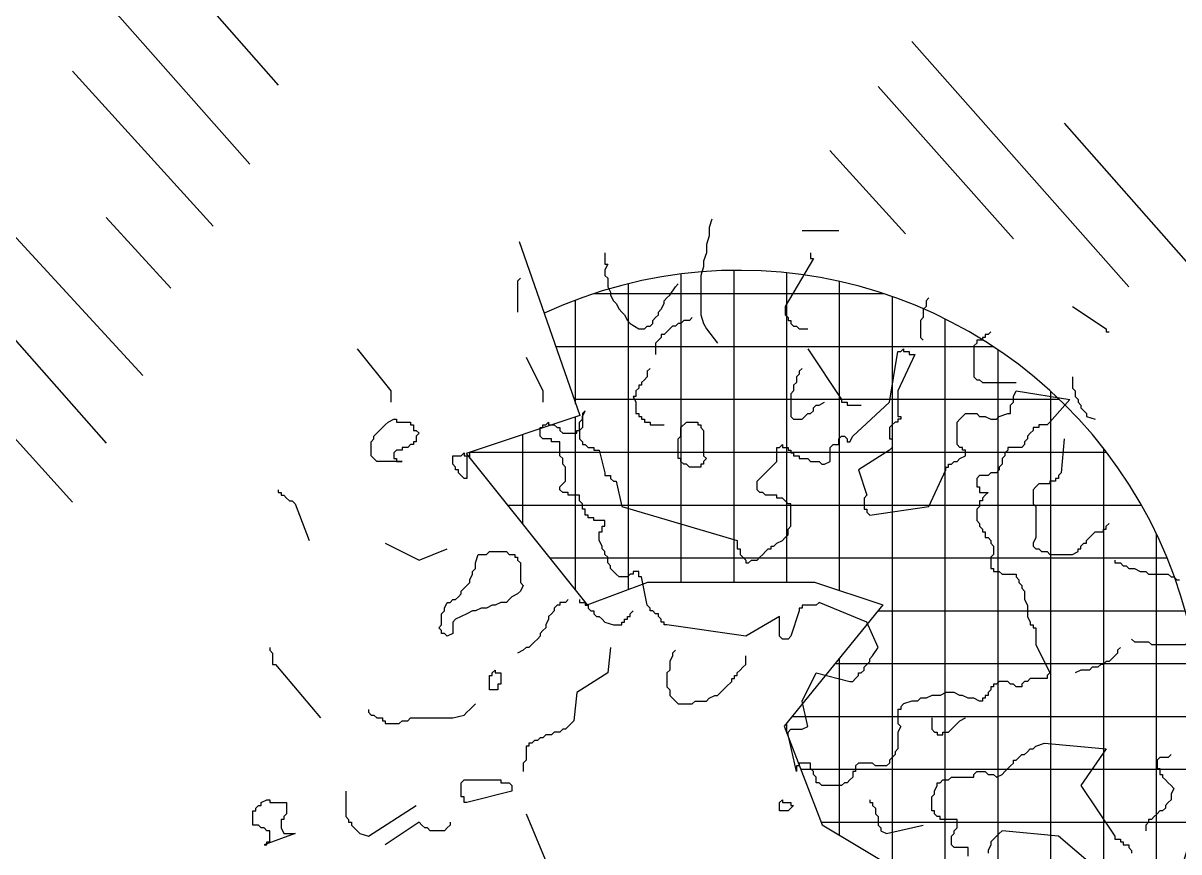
# Model space of a CAD drawing. Extents: x -13.6 to 7.2, y -12.8 to 13.
# Drawn here: x 2.687 to 3.969, y -6.563 to -5.645 of the extents above; entities that cross this region are included whole.
import ezdxf

# ---------------------------------------------------------------- set-up
doc = ezdxf.new("R2010")
doc.units = 0
doc.header["$MEASUREMENT"] = 0
for name, color, linetype in [('C-LAND-EgrnConfr1', 3, 'CONTINUOUS'), ('C-LAND-EgrnConfr1m', 3, 'CONTINUOUS'), ('C-LAND-PL-SHADE', 1, 'CONTINUOUS'), ('C-LAND-PL-TEXTURE', 8, 'CONTINUOUS')]:
    doc.layers.add(name, color=color, linetype=linetype)

# ---------------------------------------------------------------- blocks, each defined once
blk = doc.blocks.new('C-LAND-EgrnConfr1-Shde-m')
at = {"layer": 'C-LAND-PL-SHADE'}
for points in [[(1.1015, 1.0269), (1.3296, 0.7675)], [(0.5733, 1.0113), (1.139, 0.3706)], [(1.0577, 0.9519), (1.2983, 0.68)], [(1.1015, 0.7831), (1.2577, 0.6113)], [(0.9202, 0.7269), (1.1796, 0.4456)], [(1.139, 0.6206), (1.2108, 0.5425)], [(0.9546, 0.4675), (1.1015, 0.305)]]:
    blk.add_lwpolyline(points, dxfattribs=at)
blk = doc.blocks.new('EgrnConfr1Shde-m')
at = {"layer": 'C-LAND-EgrnConfr1m', "linetype": 'Continuous'}
blk.add_blockref('C-LAND-EgrnConfr1-Shde-m', (0, 0), dxfattribs=at)
blk = doc.blocks.new('C-LAND-EgrnConfrShde1')
at = {"layer": 'C-LAND-PL-TEXTURE', "linetype": 'Continuous'}
h = blk.add_hatch(dxfattribs=at)
h.set_pattern_fill('NET', color=256, scale=0.46875, style=0)
h.set_pattern_definition([(0, (-0.03989, -0.08519), (0, 0.0585938), []), (90, (-0.03989, -0.08519), (-0.0585938, 4e-18), [])])
h.paths.add_polyline_path([(0.1597, 0.1428), (0.0504, 0.0084), (0.0924, -0.1008), (0.2185, -0.1763), (0.2521, -0.2183), (0.1597, -0.3695), (0.1681, -0.4367), (0.3736, -0.3527, 0.825906), (-0.216, 0.4661), (-0.1765, 0.3527), (-0.3026, 0.3107), (-0.1681, 0.1428), (-0.1009, 0.1679), (0.084, 0.1679)])
at = {"layer": 'C-LAND-EgrnConfr1'}
for p, q in [((0.1671, 0.3675), (0.1765, 0.4238)), ((0.1765, 0.4238), (0.1796, 0.4238)), ((0.1796, 0.4238), (0.1827, 0.4269)), ((0.1827, 0.4269), (0.1827, 0.4238)), ((0.1827, 0.4269), (0.1827, 0.4269)), ((0.1827, 0.4238), (0.1858, 0.4238)), ((0.1858, 0.4238), (0.189, 0.4238)), ((0.189, 0.4238), (0.189, 0.4206)), ((0.1952, 0.4206), (0.1765, 0.38)), ((0.189, 0.4206), (0.1921, 0.4206)), ((0.1921, 0.4206), (0.1952, 0.4206)), ((0.1765, 0.38), (0.1765, 0.355)), ((0.3046, 0.3738), (0.3077, 0.38)), ((0.3046, 0.3706), (0.3046, 0.3738)), ((0.3077, 0.38), (0.3671, 0.3706)), ((0.1265, 0.33), (0.1671, 0.3675)), ((0.3015, 0.3644), (0.3046, 0.3675)), ((0.3015, 0.3613), (0.3015, 0.3644)), ((0.3015, 0.3581), (0.3015, 0.3613)), ((0.3046, 0.3675), (0.3046, 0.3706)), ((0.3671, 0.3706), (0.3452, 0.3456)), ((-0.1767, 0.3456), (-0.1735, 0.3488)), ((-0.1735, 0.3519), (-0.1704, 0.3581)), ((-0.1704, 0.3581), (-0.1735, 0.355)), ((-0.1735, 0.355), (-0.1735, 0.3519)), ((-0.1735, 0.3488), (-0.1735, 0.3519)), ((-0.1735, 0.3519), (-0.1735, 0.3488)), ((-0.1735, 0.3488), (-0.1735, 0.3456)), ((0.1765, 0.355), (0.1765, 0.3519)), ((0.1765, 0.3519), (0.1796, 0.3519)), ((0.1796, 0.3488), (0.1765, 0.3488)), ((0.1765, 0.3488), (0.1765, 0.3456)), ((0.1796, 0.3519), (0.1796, 0.3488)), ((0.2421, 0.3456), (0.2452, 0.3488)), ((0.2452, 0.3488), (0.2483, 0.3519)), ((0.2483, 0.3519), (0.2515, 0.355)), ((0.2515, 0.355), (0.2546, 0.355)), ((0.2546, 0.355), (0.2577, 0.355)), ((0.2577, 0.355), (0.2608, 0.355)), ((0.2608, 0.355), (0.264, 0.355)), ((0.264, 0.355), (0.2671, 0.3519)), ((0.2671, 0.3519), (0.2702, 0.3519)), ((0.2702, 0.3519), (0.2733, 0.3519)), ((0.2733, 0.3519), (0.2796, 0.3488)), ((0.2796, 0.3488), (0.2827, 0.3488)), ((0.2827, 0.3488), (0.2858, 0.3488)), ((0.2858, 0.3488), (0.289, 0.3519)), ((0.289, 0.3519), (0.2983, 0.355)), ((0.2983, 0.355), (0.3015, 0.355)), ((0.3015, 0.355), (0.3015, 0.3581)), ((-0.2204, 0.3363), (-0.2204, 0.3394)), ((-0.2204, 0.3394), (-0.2173, 0.3394)), ((-0.2204, 0.3331), (-0.2204, 0.3363)), ((-0.2173, 0.3394), (-0.2173, 0.3425)), ((-0.2173, 0.3425), (-0.2142, 0.3425)), ((-0.2142, 0.3425), (-0.211, 0.3456)), ((-0.211, 0.3456), (-0.211, 0.3425)), ((-0.211, 0.3425), (-0.2079, 0.3425)), ((-0.2079, 0.3425), (-0.2048, 0.3425)), ((-0.2048, 0.3425), (-0.2017, 0.3394)), ((-0.2017, 0.3394), (-0.1985, 0.3394)), ((-0.1985, 0.3394), (-0.1985, 0.3363)), ((-0.1985, 0.3363), (-0.1954, 0.3331)), ((-0.1798, 0.3331), (-0.1798, 0.3363)), ((-0.1798, 0.3363), (-0.1767, 0.3363)), ((-0.1767, 0.3425), (-0.1767, 0.3456)), ((-0.1767, 0.3394), (-0.1767, 0.3425)), ((-0.1767, 0.3363), (-0.1767, 0.3394)), ((-0.1735, 0.3394), (-0.1767, 0.3363)), ((-0.1767, 0.3363), (-0.1767, 0.3331)), ((-0.1735, 0.3456), (-0.1735, 0.3425)), ((-0.1735, 0.3425), (-0.1735, 0.3394)), ((0.1702, 0.3425), (0.1671, 0.3394)), ((0.1671, 0.3394), (0.1671, 0.3363)), ((0.1671, 0.3363), (0.1671, 0.3331)), ((0.1733, 0.3456), (0.1702, 0.3425)), ((0.1765, 0.3456), (0.1733, 0.3456)), ((0.2421, 0.3425), (0.2421, 0.3456)), ((0.2421, 0.3394), (0.2421, 0.3425)), ((0.2421, 0.3363), (0.2421, 0.3394)), ((0.2421, 0.3331), (0.2421, 0.3363)), ((0.3265, 0.3363), (0.3233, 0.3331)), ((0.3296, 0.3394), (0.3265, 0.3394)), ((0.3265, 0.3394), (0.3265, 0.3363)), ((0.3327, 0.3394), (0.3296, 0.3394)), ((0.3358, 0.3425), (0.3327, 0.3425)), ((0.3327, 0.3425), (0.3327, 0.3394)), ((0.339, 0.3425), (0.3358, 0.3425)), ((0.3421, 0.3425), (0.339, 0.3425)), ((0.3452, 0.3456), (0.3421, 0.3425)), ((-0.2204, 0.33), (-0.2204, 0.3331)), ((-0.2173, 0.3269), (-0.2204, 0.33)), ((-0.2142, 0.3269), (-0.2173, 0.3269)), ((-0.211, 0.3269), (-0.2142, 0.3269)), ((-0.2079, 0.3269), (-0.211, 0.3269)), ((-0.2079, 0.3238), (-0.2079, 0.3269)), ((-0.2048, 0.3238), (-0.2079, 0.3238)), ((-0.2017, 0.3238), (-0.2048, 0.3238)), ((-0.1985, 0.3238), (-0.2017, 0.3238)), ((-0.1985, 0.3144), (-0.1985, 0.3238)), ((-0.1954, 0.3331), (-0.1923, 0.3331)), ((-0.1923, 0.3331), (-0.186, 0.3331)), ((-0.186, 0.3331), (-0.1829, 0.3331)), ((-0.1829, 0.3331), (-0.1798, 0.3331)), ((-0.1767, 0.3331), (-0.1767, 0.33)), ((-0.1767, 0.33), (-0.1767, 0.3269)), ((-0.1767, 0.3269), (-0.1735, 0.3238)), ((-0.1735, 0.3238), (-0.1735, 0.3206)), ((-0.1735, 0.3206), (-0.1704, 0.3206)), ((-0.1704, 0.3206), (-0.1673, 0.3175)), ((0.0452, 0.3175), (0.0483, 0.3206)), ((0.0483, 0.3206), (0.0483, 0.3175)), ((0.1015, 0.3175), (0.1046, 0.3206)), ((0.1046, 0.3206), (0.1077, 0.3206)), ((0.1077, 0.3206), (0.1108, 0.3206)), ((0.1108, 0.3269), (0.114, 0.33)), ((0.1108, 0.3238), (0.1108, 0.3269)), ((0.1108, 0.3206), (0.1108, 0.3238)), ((0.114, 0.33), (0.1171, 0.33)), ((0.1171, 0.33), (0.1202, 0.3269)), ((0.1202, 0.3269), (0.1202, 0.3238)), ((0.1202, 0.3238), (0.1233, 0.3238)), ((0.1233, 0.3238), (0.1265, 0.33)), ((0.1671, 0.3331), (0.1671, 0.33)), ((0.1671, 0.33), (0.1671, 0.3269)), ((0.1671, 0.3269), (0.1702, 0.3269)), ((0.1702, 0.3269), (0.1702, 0.3238)), ((0.1702, 0.3238), (0.1702, 0.3206)), ((0.1702, 0.3206), (0.1702, 0.3175)), ((0.2421, 0.33), (0.2421, 0.3331)), ((0.2421, 0.3269), (0.2421, 0.33)), ((0.2421, 0.3238), (0.2421, 0.3269)), ((0.2421, 0.3206), (0.2421, 0.3238)), ((0.2452, 0.3175), (0.2421, 0.3206)), ((0.3171, 0.3206), (0.314, 0.3175)), ((0.3202, 0.3269), (0.3171, 0.3238)), ((0.3171, 0.3238), (0.3171, 0.3206)), ((0.3233, 0.3331), (0.3202, 0.33)), ((0.3202, 0.33), (0.3202, 0.3269)), ((-0.1985, 0.3113), (-0.1985, 0.3144)), ((-0.1985, 0.3081), (-0.1985, 0.3113)), ((-0.1954, 0.305), (-0.1985, 0.3081)), ((-0.1673, 0.3175), (-0.1642, 0.3175)), ((-0.1642, 0.3175), (-0.161, 0.3175)), ((-0.161, 0.3175), (-0.161, 0.3144)), ((-0.161, 0.3144), (-0.1548, 0.3144)), ((-0.1548, 0.3144), (-0.1485, 0.2894)), ((0.0421, 0.3144), (0.0421, 0.3175)), ((0.0421, 0.3175), (0.0452, 0.3175)), ((0.0421, 0.3113), (0.0421, 0.3144)), ((0.0421, 0.3081), (0.0421, 0.3113)), ((0.0421, 0.305), (0.0421, 0.3081)), ((0.0483, 0.3175), (0.0515, 0.3175)), ((0.0515, 0.3175), (0.0546, 0.3175)), ((0.0546, 0.3175), (0.0546, 0.3144)), ((0.0546, 0.3144), (0.0577, 0.3144)), ((0.0577, 0.3144), (0.0577, 0.3113)), ((0.0577, 0.3113), (0.0608, 0.3113)), ((0.0608, 0.3113), (0.0608, 0.3081)), ((0.0608, 0.3081), (0.064, 0.3081)), ((0.064, 0.3081), (0.0671, 0.3081)), ((0.0671, 0.3081), (0.0671, 0.305)), ((0.1015, 0.3144), (0.1015, 0.3175)), ((0.1015, 0.3113), (0.1015, 0.3144)), ((0.1015, 0.3081), (0.1015, 0.3113)), ((0.1015, 0.305), (0.1015, 0.3081)), ((0.1671, 0.3144), (0.1327, 0.2925)), ((0.1702, 0.3175), (0.1671, 0.3144)), ((0.2483, 0.3175), (0.2452, 0.3175)), ((0.2452, 0.305), (0.2515, 0.3081)), ((0.2483, 0.3144), (0.2483, 0.3175)), ((0.2515, 0.3144), (0.2483, 0.3144)), ((0.2515, 0.3113), (0.2515, 0.3144)), ((0.2515, 0.3081), (0.2515, 0.3113)), ((0.2952, 0.3081), (0.2921, 0.305)), ((0.2983, 0.3144), (0.2952, 0.3113)), ((0.2952, 0.3113), (0.2952, 0.3081)), ((0.3015, 0.3175), (0.2983, 0.3175)), ((0.2983, 0.3175), (0.2983, 0.3144)), ((0.3046, 0.3175), (0.3015, 0.3175)), ((0.3077, 0.3175), (0.3046, 0.3175)), ((0.3108, 0.3175), (0.3077, 0.3175)), ((0.314, 0.3175), (0.3108, 0.3175)), ((-0.1954, 0.3019), (-0.1954, 0.305)), ((-0.1954, 0.2988), (-0.1954, 0.3019)), ((-0.1923, 0.2956), (-0.1954, 0.2988)), ((-0.1923, 0.2925), (-0.1923, 0.2956)), ((0.0202, 0.28), (0.0421, 0.3019)), ((0.0421, 0.3019), (0.0421, 0.305)), ((0.0671, 0.305), (0.0702, 0.305)), ((0.0702, 0.305), (0.0733, 0.305)), ((0.0733, 0.305), (0.0765, 0.305)), ((0.0765, 0.305), (0.0796, 0.3019)), ((0.0796, 0.3019), (0.0827, 0.3019)), ((0.0827, 0.3019), (0.0858, 0.3019)), ((0.0858, 0.3019), (0.089, 0.3019)), ((0.089, 0.3019), (0.0921, 0.2988)), ((0.0921, 0.2988), (0.0952, 0.2988)), ((0.0952, 0.2988), (0.1015, 0.3019)), ((0.1015, 0.3019), (0.1015, 0.305)), ((0.2296, 0.2925), (0.2296, 0.2956)), ((0.2296, 0.2956), (0.2327, 0.2956)), ((0.2327, 0.2956), (0.2327, 0.2988)), ((0.2327, 0.2988), (0.2358, 0.2988)), ((0.2358, 0.2988), (0.239, 0.3019)), ((0.239, 0.3019), (0.2421, 0.3019)), ((0.2421, 0.3019), (0.2452, 0.305)), ((0.2921, 0.2988), (0.289, 0.2956)), ((0.289, 0.2956), (0.289, 0.2925)), ((0.2921, 0.305), (0.2921, 0.3019)), ((0.2921, 0.3019), (0.2921, 0.2988)), ((-0.1923, 0.2894), (-0.1923, 0.2925)), ((-0.1923, 0.2863), (-0.1923, 0.2894)), ((-0.1923, 0.2831), (-0.1923, 0.2863)), ((-0.1923, 0.28), (-0.1923, 0.2831)), ((-0.1485, 0.2894), (-0.1485, 0.2863)), ((-0.1485, 0.2863), (-0.1454, 0.2863)), ((-0.1454, 0.2863), (-0.1423, 0.2863)), ((-0.1423, 0.2863), (-0.1423, 0.2831)), ((-0.1423, 0.2831), (-0.1392, 0.28)), ((0.1327, 0.2925), (0.1421, 0.2644)), ((0.2108, 0.2519), (0.2296, 0.2925)), ((0.2671, 0.2863), (0.264, 0.2831)), ((0.264, 0.2831), (0.264, 0.28)), ((0.2702, 0.2863), (0.2671, 0.2863)), ((0.2733, 0.2863), (0.2702, 0.2863)), ((0.2765, 0.2863), (0.2733, 0.2863)), ((0.2796, 0.2894), (0.2765, 0.2863)), ((0.2827, 0.2894), (0.2796, 0.2894)), ((0.2858, 0.2894), (0.2827, 0.2894)), ((0.289, 0.2925), (0.2858, 0.2894)), ((-0.1985, 0.2738), (-0.1954, 0.2769)), ((-0.1985, 0.2706), (-0.1985, 0.2738)), ((-0.1954, 0.2675), (-0.1985, 0.2706)), ((-0.1954, 0.2769), (-0.1923, 0.28)), ((-0.1392, 0.28), (-0.136, 0.28)), ((-0.136, 0.28), (-0.1298, 0.2519)), ((0.0202, 0.2738), (0.0202, 0.28)), ((0.0202, 0.2706), (0.0202, 0.2738)), ((0.0233, 0.2675), (0.0202, 0.2706)), ((0.264, 0.28), (0.264, 0.2769)), ((0.264, 0.2769), (0.264, 0.2738)), ((0.264, 0.2738), (0.2671, 0.2738)), ((0.2671, 0.2738), (0.2671, 0.2706)), ((0.2671, 0.2706), (0.2671, 0.2675)), ((-0.1923, 0.2675), (-0.1954, 0.2675)), ((-0.1892, 0.2675), (-0.1923, 0.2675)), ((-0.1892, 0.2644), (-0.1892, 0.2675)), ((-0.186, 0.2644), (-0.1892, 0.2644)), ((-0.1829, 0.2644), (-0.186, 0.2644)), ((-0.1798, 0.2644), (-0.1829, 0.2644)), ((-0.1767, 0.2644), (-0.1798, 0.2644)), ((-0.1767, 0.2581), (-0.1767, 0.2644)), ((-0.1735, 0.255), (-0.1767, 0.2581)), ((0.0265, 0.2675), (0.0233, 0.2675)), ((0.0296, 0.2644), (0.0265, 0.2675)), ((0.0327, 0.2644), (0.0296, 0.2644)), ((0.0358, 0.2644), (0.0327, 0.2644)), ((0.039, 0.2644), (0.0358, 0.2644)), ((0.0421, 0.2644), (0.039, 0.2644)), ((0.0421, 0.2613), (0.0421, 0.2644)), ((0.0452, 0.2613), (0.0421, 0.2613)), ((0.0483, 0.2613), (0.0452, 0.2613)), ((0.0515, 0.2581), (0.0483, 0.2613)), ((0.0546, 0.255), (0.0515, 0.2581)), ((0.1421, 0.2644), (0.139, 0.2613)), ((0.139, 0.2613), (0.139, 0.2581)), ((0.139, 0.2581), (0.139, 0.255)), ((0.2671, 0.2675), (0.2702, 0.2675)), ((0.2702, 0.2581), (0.2671, 0.2581)), ((0.2671, 0.2581), (0.2671, 0.255)), ((0.2702, 0.2675), (0.2765, 0.2675)), ((0.2733, 0.2644), (0.2702, 0.2613)), ((0.2702, 0.2613), (0.2702, 0.2581)), ((0.2765, 0.2675), (0.2733, 0.2644)), ((-0.1735, 0.2519), (-0.1735, 0.255)), ((-0.1735, 0.2488), (-0.1735, 0.2519)), ((-0.1704, 0.2488), (-0.1735, 0.2488)), ((-0.1704, 0.2456), (-0.1704, 0.2488)), ((-0.1704, 0.2425), (-0.1704, 0.2456)), ((-0.1298, 0.2519), (-0.0017, 0.2144)), ((0.0577, 0.255), (0.0546, 0.255)), ((0.0577, 0.2488), (0.0577, 0.255)), ((0.0577, 0.2456), (0.0577, 0.2488)), ((0.0577, 0.2425), (0.0577, 0.2456)), ((0.139, 0.255), (0.139, 0.2519)), ((0.139, 0.2519), (0.139, 0.2488)), ((0.139, 0.2488), (0.1421, 0.2488)), ((0.1421, 0.2488), (0.1421, 0.2456)), ((0.1421, 0.2456), (0.1452, 0.2425)), ((0.1452, 0.2425), (0.2108, 0.2519)), ((0.2671, 0.2519), (0.264, 0.2488)), ((0.264, 0.2488), (0.264, 0.2456)), ((0.264, 0.2456), (0.264, 0.2425)), ((0.2671, 0.255), (0.2671, 0.2519)), ((-0.1673, 0.2425), (-0.1704, 0.2425)), ((-0.1673, 0.2394), (-0.1673, 0.2425)), ((-0.1642, 0.2394), (-0.1673, 0.2394)), ((-0.161, 0.2394), (-0.1642, 0.2394)), ((-0.161, 0.2363), (-0.161, 0.2394)), ((-0.1579, 0.2363), (-0.161, 0.2363)), ((-0.1548, 0.2363), (-0.1579, 0.2363)), ((-0.1517, 0.2363), (-0.1548, 0.2363)), ((-0.1485, 0.2363), (-0.1517, 0.2363)), ((-0.1485, 0.2331), (-0.1485, 0.2363)), ((-0.1485, 0.23), (-0.1485, 0.2331)), ((0.0577, 0.2394), (0.0577, 0.2425)), ((0.0577, 0.2363), (0.0577, 0.2394)), ((0.0577, 0.2331), (0.0577, 0.2363)), ((0.0577, 0.23), (0.0577, 0.2331)), ((0.264, 0.2425), (0.264, 0.2394)), ((0.264, 0.2394), (0.264, 0.2363)), ((0.264, 0.2363), (0.2671, 0.2331)), ((0.2671, 0.2331), (0.2671, 0.23)), ((-0.1548, 0.2206), (-0.1548, 0.2238)), ((-0.1548, 0.2238), (-0.1517, 0.2238)), ((-0.1548, 0.2175), (-0.1548, 0.2206)), ((-0.1517, 0.2269), (-0.1517, 0.23)), ((-0.1517, 0.23), (-0.1485, 0.23)), ((-0.1517, 0.2238), (-0.1517, 0.2269)), ((0.0515, 0.2175), (0.0546, 0.2206)), ((0.0546, 0.2269), (0.0577, 0.23)), ((0.0546, 0.2238), (0.0546, 0.2269)), ((0.0546, 0.2206), (0.0546, 0.2238)), ((0.2671, 0.23), (0.2702, 0.2269)), ((0.2702, 0.2269), (0.2702, 0.2238)), ((0.2702, 0.2238), (0.2733, 0.2238)), ((0.2733, 0.2238), (0.2733, 0.2206)), ((0.2733, 0.2206), (0.2733, 0.2175)), ((-0.1548, 0.2144), (-0.1548, 0.2175)), ((-0.1517, 0.2081), (-0.1548, 0.2144)), ((-0.1517, 0.205), (-0.1517, 0.2081)), ((-0.0017, 0.2144), (-0.0017, 0.2113)), ((-0.0017, 0.2113), (-0.0017, 0.2081)), ((-0.0017, 0.2081), (-0.0017, 0.205)), ((0.0358, 0.205), (0.0358, 0.2081)), ((0.0358, 0.2081), (0.039, 0.2081)), ((0.039, 0.2081), (0.0421, 0.2113)), ((0.0421, 0.2113), (0.0483, 0.2144)), ((0.0483, 0.2144), (0.0515, 0.2175)), ((0.2733, 0.2175), (0.2765, 0.2175)), ((0.2765, 0.2175), (0.2796, 0.2144)), ((0.2796, 0.2144), (0.2796, 0.2113)), ((0.2796, 0.2113), (0.2827, 0.2081)), ((0.2827, 0.2081), (0.2827, 0.205)), ((-0.1485, 0.2019), (-0.1517, 0.205)), ((-0.1485, 0.1988), (-0.1485, 0.2019)), ((-0.1454, 0.1956), (-0.1485, 0.1988)), ((-0.1454, 0.1925), (-0.1454, 0.1956)), ((-0.1454, 0.1894), (-0.1454, 0.1925)), ((-0.0017, 0.205), (0.0015, 0.205)), ((0.0015, 0.205), (0.0015, 0.2019)), ((0.0015, 0.2019), (0.0015, 0.1988)), ((0.0015, 0.1988), (0.0046, 0.1956)), ((0.0046, 0.1956), (0.0077, 0.1925)), ((0.0077, 0.1925), (0.0077, 0.1894)), ((0.0108, 0.1894), (0.014, 0.1925)), ((0.014, 0.1925), (0.0171, 0.1925)), ((0.0171, 0.1925), (0.0202, 0.1925)), ((0.0202, 0.1925), (0.0233, 0.1956)), ((0.0233, 0.1956), (0.0265, 0.1988)), ((0.0265, 0.1988), (0.0296, 0.2019)), ((0.0296, 0.2019), (0.0327, 0.205)), ((0.0327, 0.205), (0.0358, 0.205)), ((0.2827, 0.1988), (0.2796, 0.1956)), ((0.2796, 0.1956), (0.2796, 0.1925)), ((0.2796, 0.1925), (0.2796, 0.1894)), ((0.2827, 0.205), (0.2827, 0.2019)), ((0.2827, 0.2019), (0.2827, 0.1988)), ((-0.1423, 0.1863), (-0.1454, 0.1894)), ((-0.1423, 0.1831), (-0.1423, 0.1863)), ((-0.1392, 0.18), (-0.1423, 0.1831)), ((-0.136, 0.1769), (-0.1392, 0.18)), ((-0.1142, 0.18), (-0.1173, 0.18)), ((-0.1173, 0.18), (-0.1173, 0.1769)), ((-0.111, 0.18), (-0.1142, 0.18)), ((-0.111, 0.1769), (-0.111, 0.18)), ((0.0077, 0.1894), (0.0108, 0.1894)), ((0.2796, 0.1894), (0.2796, 0.1863)), ((0.2796, 0.1863), (0.2796, 0.1831)), ((0.2796, 0.1831), (0.2827, 0.1831)), ((0.2827, 0.1831), (0.2827, 0.18)), ((0.2827, 0.18), (0.2858, 0.18)), ((0.2858, 0.18), (0.289, 0.18)), ((0.289, 0.18), (0.2921, 0.1769)), ((-0.1329, 0.1738), (-0.136, 0.1769)), ((-0.1298, 0.1738), (-0.1329, 0.1738)), ((-0.1235, 0.1738), (-0.1298, 0.1738)), ((-0.1204, 0.1769), (-0.1235, 0.1738)), ((-0.1173, 0.1769), (-0.1204, 0.1769)), ((-0.111, 0.1738), (-0.111, 0.1769)), ((-0.1079, 0.1738), (-0.111, 0.1738)), ((-0.1017, 0.1425), (-0.1079, 0.1738)), ((0.2921, 0.1769), (0.2952, 0.1769)), ((0.2952, 0.1769), (0.2983, 0.1769)), ((0.2983, 0.1769), (0.3015, 0.1769)), ((0.3015, 0.1769), (0.3077, 0.1769)), ((0.3077, 0.1769), (0.3077, 0.1738)), ((0.3077, 0.1738), (0.3108, 0.1706)), ((0.3108, 0.1706), (0.3108, 0.1675)), ((0.3108, 0.1675), (0.314, 0.1644)), ((0.314, 0.1644), (0.314, 0.1613)), ((0.314, 0.1613), (0.3171, 0.1581)), ((0.3171, 0.1581), (0.3171, 0.155)), ((0.3171, 0.155), (0.3171, 0.1519)), ((-0.0985, 0.1394), (-0.1017, 0.1425)), ((0.0733, 0.1425), (0.0702, 0.1425)), ((0.0702, 0.1425), (0.0702, 0.1394)), ((0.0765, 0.1425), (0.0733, 0.1425)), ((0.0796, 0.1425), (0.0765, 0.1425)), ((0.0827, 0.1425), (0.0796, 0.1425)), ((0.0858, 0.1425), (0.0827, 0.1425)), ((0.089, 0.1456), (0.0858, 0.1425)), ((0.1421, 0.1238), (0.089, 0.1456)), ((0.3171, 0.1519), (0.3171, 0.1488)), ((0.3171, 0.1488), (0.3202, 0.1425)), ((0.3202, 0.1425), (0.3202, 0.1394)), ((-0.0985, 0.1363), (-0.0985, 0.1394)), ((-0.0954, 0.1363), (-0.0985, 0.1363)), ((-0.0923, 0.1331), (-0.0954, 0.1363)), ((-0.0892, 0.1331), (-0.0923, 0.1331)), ((-0.0892, 0.13), (-0.0892, 0.1331)), ((-0.086, 0.1269), (-0.0892, 0.13)), ((0.0452, 0.13), (0.0077, 0.1081)), ((0.0452, 0.1238), (0.0452, 0.13)), ((0.0671, 0.1363), (0.0577, 0.1081)), ((0.0702, 0.1394), (0.0671, 0.1394)), ((0.0671, 0.1394), (0.0671, 0.1363)), ((0.3202, 0.1394), (0.3202, 0.1363)), ((0.3202, 0.1363), (0.3202, 0.1331)), ((0.3202, 0.1331), (0.3202, 0.13)), ((0.3202, 0.13), (0.3233, 0.1238)), ((-0.086, 0.1238), (-0.086, 0.1269)), ((-0.0829, 0.1238), (-0.086, 0.1238)), ((-0.0829, 0.1206), (-0.0829, 0.1238)), ((-0.0798, 0.1206), (-0.0829, 0.1206)), ((0.0077, 0.1081), (-0.0798, 0.1206)), ((0.0452, 0.1206), (0.0452, 0.1238)), ((0.0452, 0.1175), (0.0452, 0.1206)), ((0.0452, 0.1144), (0.0452, 0.1175)), ((0.1546, 0.0956), (0.1421, 0.1238)), ((0.3233, 0.1238), (0.3233, 0.1206)), ((0.3233, 0.1206), (0.3265, 0.1206)), ((0.3265, 0.1206), (0.3265, 0.1175)), ((0.3265, 0.1175), (0.3296, 0.1175)), ((0.3296, 0.1175), (0.3296, 0.1144)), ((0.0452, 0.1113), (0.0452, 0.1144)), ((0.0452, 0.1081), (0.0452, 0.1113)), ((0.0483, 0.105), (0.0452, 0.1081)), ((0.0515, 0.105), (0.0483, 0.105)), ((0.0546, 0.105), (0.0515, 0.105)), ((0.0577, 0.1081), (0.0546, 0.105)), ((0.3296, 0.1144), (0.3296, 0.1113)), ((0.3296, 0.1113), (0.3296, 0.1081)), ((0.3296, 0.1081), (0.3296, 0.105)), ((0.3296, 0.105), (0.3296, 0.1019)), ((0.1483, 0.0863), (0.1546, 0.0956)), ((0.3296, 0.1019), (0.3296, 0.0988)), ((0.3296, 0.0988), (0.3452, 0.0675)), ((0.1421, 0.0769), (0.1452, 0.08)), ((0.1452, 0.0831), (0.1483, 0.0863)), ((0.1452, 0.08), (0.1452, 0.0831)), ((0.0702, 0.0363), (0.0858, 0.0675)), ((0.0858, 0.0675), (0.1233, 0.0581)), ((0.1296, 0.0613), (0.1327, 0.0644)), ((0.1327, 0.0644), (0.1327, 0.0675)), ((0.1327, 0.0675), (0.1358, 0.0675)), ((0.1358, 0.0675), (0.139, 0.0706)), ((0.139, 0.0738), (0.1421, 0.0769)), ((0.139, 0.0706), (0.139, 0.0738)), ((0.3452, 0.0675), (0.3421, 0.0644)), ((0.3421, 0.0644), (0.3421, 0.0613)), ((0.1233, 0.0581), (0.1265, 0.0581)), ((0.1265, 0.0581), (0.1296, 0.0613)), ((0.2827, 0.0519), (0.2796, 0.0519)), ((0.2796, 0.0519), (0.2796, 0.0488)), ((0.2858, 0.055), (0.2827, 0.055)), ((0.2827, 0.055), (0.2827, 0.0519)), ((0.289, 0.0581), (0.2858, 0.055)), ((0.2921, 0.0581), (0.289, 0.0581)), ((0.2952, 0.0581), (0.2921, 0.0581)), ((0.2983, 0.0581), (0.2952, 0.0581)), ((0.3015, 0.055), (0.2983, 0.0581)), ((0.3046, 0.055), (0.3015, 0.055)), ((0.3077, 0.0519), (0.3046, 0.055)), ((0.3108, 0.0519), (0.3077, 0.0519)), ((0.314, 0.0519), (0.3108, 0.0519)), ((0.3171, 0.0581), (0.314, 0.055)), ((0.314, 0.055), (0.314, 0.0519)), ((0.3202, 0.0581), (0.3171, 0.0581)), ((0.3233, 0.0613), (0.3202, 0.0581)), ((0.3265, 0.0613), (0.3233, 0.0613)), ((0.3296, 0.0613), (0.3265, 0.0613)), ((0.3327, 0.0613), (0.3296, 0.0613)), ((0.3358, 0.0613), (0.3327, 0.0613)), ((0.339, 0.0613), (0.3358, 0.0613)), ((0.3421, 0.0613), (0.339, 0.0613)), ((0.2015, 0.0394), (0.1983, 0.0363)), ((0.2077, 0.0394), (0.2015, 0.0394)), ((0.214, 0.0425), (0.2077, 0.0394)), ((0.2171, 0.0425), (0.214, 0.0425)), ((0.2233, 0.0425), (0.2171, 0.0425)), ((0.2296, 0.0456), (0.2233, 0.0425)), ((0.2327, 0.0456), (0.2296, 0.0456)), ((0.239, 0.0456), (0.2327, 0.0456)), ((0.2452, 0.0425), (0.239, 0.0456)), ((0.2483, 0.0425), (0.2452, 0.0425)), ((0.2546, 0.0394), (0.2483, 0.0425)), ((0.2608, 0.0394), (0.2546, 0.0394)), ((0.2671, 0.0363), (0.2608, 0.0394)), ((0.2733, 0.0394), (0.2702, 0.0394)), ((0.2702, 0.0394), (0.2702, 0.0363)), ((0.2765, 0.0425), (0.2733, 0.0425)), ((0.2733, 0.0425), (0.2733, 0.0394)), ((0.2796, 0.0488), (0.2765, 0.0456)), ((0.2765, 0.0456), (0.2765, 0.0425)), ((0.0765, 0.0081), (0.0702, 0.0363)), ((0.1796, 0.0269), (0.1765, 0.0269)), ((0.1765, 0.0269), (0.1765, 0.0238)), ((0.1827, 0.0331), (0.1796, 0.03)), ((0.1796, 0.03), (0.1796, 0.0269)), ((0.1921, 0.0363), (0.1827, 0.0331)), ((0.1983, 0.0363), (0.1921, 0.0363)), ((0.2702, 0.0363), (0.2671, 0.0363)), ((0.1765, 0.0238), (0.1765, 0.0206)), ((0.1765, 0.0206), (0.1765, 0.0175)), ((0.1765, 0.0175), (0.1765, 0.0144)), ((0.1765, 0.0144), (0.1765, 0.0113)), ((0.0546, 0.0019), (0.0577, 0.005)), ((0.0546, -0.0012), (0.0546, 0.0019)), ((0.0577, 0.005), (0.0608, 0.005)), ((0.0608, 0.005), (0.064, 0.005)), ((0.064, 0.005), (0.0671, 0.005)), ((0.0671, 0.005), (0.0702, 0.005)), ((0.0702, 0.005), (0.0765, 0.0081)), ((0.1765, 0.0113), (0.1796, 0.0081)), ((0.1796, 0.0081), (0.1765, 0.0019)), ((0.1765, 0.0019), (0.1765, -0.0012)), ((0.064, -0.0419), (0.0546, -0.0012)), ((0.1765, -0.0012), (0.1765, -0.0044)), ((0.1765, -0.0044), (0.1765, -0.0075)), ((0.1765, -0.0075), (0.1765, -0.0106)), ((0.1765, -0.0106), (0.1765, -0.0137)), ((0.1733, -0.0231), (0.1702, -0.0262)), ((0.1765, -0.0169), (0.1733, -0.02)), ((0.1733, -0.02), (0.1733, -0.0231)), ((0.1765, -0.0137), (0.1765, -0.0169)), ((0.0671, -0.0356), (0.064, -0.0356)), ((0.064, -0.0356), (0.064, -0.0387)), ((0.0702, -0.0325), (0.0671, -0.0325)), ((0.0671, -0.0325), (0.0671, -0.0356)), ((0.0733, -0.0325), (0.0702, -0.0325)), ((0.0765, -0.0325), (0.0733, -0.0325)), ((0.0796, -0.0325), (0.0765, -0.0325)), ((0.0796, -0.0387), (0.0796, -0.0325)), ((0.1327, -0.0325), (0.1296, -0.0356)), ((0.1296, -0.0356), (0.1296, -0.0387)), ((0.1358, -0.0325), (0.1327, -0.0325)), ((0.139, -0.0325), (0.1358, -0.0325)), ((0.1421, -0.0325), (0.139, -0.0325)), ((0.1452, -0.0325), (0.1421, -0.0325)), ((0.1483, -0.0325), (0.1452, -0.0325)), ((0.1515, -0.0356), (0.1483, -0.0325)), ((0.1546, -0.0356), (0.1515, -0.0356)), ((0.1577, -0.0356), (0.1546, -0.0356)), ((0.1608, -0.0356), (0.1577, -0.0356)), ((0.164, -0.0356), (0.1608, -0.0356)), ((0.1671, -0.0325), (0.164, -0.0356)), ((0.1702, -0.0262), (0.1671, -0.0294)), ((0.1671, -0.0294), (0.1671, -0.0325)), ((0.064, -0.0387), (0.064, -0.0419)), ((0.0827, -0.0419), (0.0796, -0.0387)), ((0.0827, -0.045), (0.0827, -0.0419)), ((0.0858, -0.0481), (0.0827, -0.045)), ((0.0858, -0.0512), (0.0858, -0.0481)), ((0.0858, -0.0544), (0.0858, -0.0512)), ((0.1233, -0.0512), (0.1202, -0.0544)), ((0.1265, -0.0481), (0.1233, -0.0512)), ((0.1296, -0.0419), (0.1265, -0.0419)), ((0.1265, -0.0419), (0.1265, -0.045)), ((0.1265, -0.045), (0.1265, -0.0481)), ((0.1296, -0.0387), (0.1296, -0.0419)), ((0.089, -0.0544), (0.0858, -0.0544)), ((0.0921, -0.0575), (0.089, -0.0544)), ((0.0952, -0.0575), (0.0921, -0.0575)), ((0.0983, -0.0575), (0.0952, -0.0575)), ((0.1015, -0.0575), (0.0983, -0.0575)), ((0.1046, -0.0575), (0.1015, -0.0575)), ((0.1077, -0.0575), (0.1046, -0.0575)), ((0.1108, -0.0575), (0.1077, -0.0575)), ((0.114, -0.0575), (0.1108, -0.0575)), ((0.1171, -0.0544), (0.114, -0.0575)), ((0.1202, -0.0544), (0.1171, -0.0544))]:
    blk.add_line(p, q, dxfattribs=at)
for points in [[(-0.0298, 0.5706), (-0.0329, 0.5613), (-0.0329, 0.5519), (-0.036, 0.5425), (-0.036, 0.5331), (-0.0392, 0.5238), (-0.0392, 0.5175), (-0.0423, 0.5081), (-0.0423, 0.4988), (-0.0423, 0.4894), (-0.0423, 0.4831), (-0.0423, 0.4738), (-0.0423, 0.4644), (-0.0392, 0.455), (-0.036, 0.4488), (-0.0235, 0.4331)], [(0.0702, 0.5581), (0.1108, 0.5581)], [(-0.1485, 0.5331), (-0.1485, 0.53), (-0.1485, 0.5269), (-0.1485, 0.5238), (-0.1485, 0.5206), (-0.1454, 0.5206), (-0.1485, 0.5144), (-0.1485, 0.5081), (-0.1454, 0.505), (-0.1454, 0.4988), (-0.1454, 0.4956), (-0.1423, 0.4894), (-0.1423, 0.4863), (-0.1392, 0.48), (-0.136, 0.4769), (-0.1329, 0.4706), (-0.1298, 0.4675), (-0.1267, 0.4644), (-0.1235, 0.4581), (-0.1204, 0.455), (-0.111, 0.4488), (-0.1079, 0.4488), (-0.1048, 0.4488), (-0.1017, 0.4519), (-0.0985, 0.4519), (-0.0954, 0.455), (-0.0954, 0.4581), (-0.0923, 0.4613), (-0.0892, 0.4644), (-0.0892, 0.4675), (-0.086, 0.4706), (-0.0829, 0.4769), (-0.0829, 0.48), (-0.0798, 0.4831), (-0.0767, 0.4863), (-0.0704, 0.4956), (-0.0673, 0.4988)], [(0.0796, 0.5331), (0.0796, 0.53), (0.0796, 0.5269), (0.0827, 0.5269), (0.0515, 0.4738), (0.0515, 0.4706), (0.0515, 0.4675), (0.0515, 0.4644), (0.0546, 0.4613), (0.0546, 0.4581), (0.0577, 0.4581), (0.0577, 0.455), (0.0608, 0.4519), (0.064, 0.4519), (0.0671, 0.4488), (0.0702, 0.4488), (0.0765, 0.4488)], [(-0.2423, 0.505), (-0.2454, 0.5019), (-0.2454, 0.4988), (-0.2454, 0.4956), (-0.2454, 0.4925), (-0.2454, 0.4894), (-0.2454, 0.4863), (-0.2454, 0.4831), (-0.2454, 0.48), (-0.2454, 0.4769), (-0.2454, 0.4738), (-0.2454, 0.4706), (-0.2454, 0.4675)], [(0.2108, 0.4831), (0.2077, 0.48), (0.2077, 0.4769), (0.2077, 0.4738), (0.2046, 0.4706), (0.2046, 0.4675), (0.2046, 0.4644), (0.2046, 0.4613), (0.2015, 0.4581), (0.2015, 0.455), (0.2015, 0.4519), (0.2015, 0.4488), (0.2015, 0.4456), (0.2015, 0.4425), (0.2015, 0.4394), (0.2046, 0.4363)], [(-0.0517, 0.4613), (-0.0548, 0.4581), (-0.0579, 0.4581), (-0.061, 0.4581), (-0.0642, 0.455), (-0.0673, 0.455), (-0.0704, 0.4519), (-0.0735, 0.4519), (-0.0767, 0.4488), (-0.0798, 0.4456), (-0.0829, 0.4425), (-0.086, 0.4425), (-0.086, 0.4394), (-0.0892, 0.4363), (-0.0923, 0.4331), (-0.0923, 0.4269), (-0.0923, 0.4238), (-0.0923, 0.4206)], [(0.2796, 0.4456), (0.2765, 0.4425), (0.2733, 0.4425), (0.2733, 0.4394), (0.2702, 0.4394), (0.2702, 0.4363), (0.2671, 0.4363), (0.264, 0.4363), (0.264, 0.4331), (0.2608, 0.43), (0.2608, 0.3988), (0.2608, 0.3956), (0.264, 0.3925), (0.2671, 0.3925), (0.2702, 0.3894), (0.2733, 0.3894), (0.2765, 0.3894), (0.2796, 0.3894), (0.2827, 0.3894), (0.2858, 0.3894), (0.289, 0.3894), (0.2921, 0.3894), (0.2952, 0.3894), (0.3015, 0.3894), (0.3077, 0.3894)], [(-0.4235, 0.4269), (-0.386, 0.38), (-0.386, 0.3769), (-0.386, 0.3738), (-0.386, 0.3706), (-0.386, 0.3675)], [(0.0765, 0.4269), (0.114, 0.3706), (0.114, 0.3675), (0.1171, 0.3675), (0.1202, 0.3675), (0.1202, 0.3644), (0.1233, 0.3644), (0.1265, 0.3644), (0.1296, 0.3644), (0.1358, 0.3644)], [(-0.236, 0.4175), (-0.2173, 0.38), (-0.2173, 0.3769), (-0.2173, 0.3738), (-0.2173, 0.3706), (-0.2173, 0.3675)], [(-0.0985, 0.405), (-0.1017, 0.4019), (-0.1017, 0.3988), (-0.1017, 0.3956), (-0.1048, 0.3925), (-0.1079, 0.3894), (-0.1079, 0.3863), (-0.111, 0.3863), (-0.111, 0.3831), (-0.1142, 0.38), (-0.1142, 0.3769), (-0.1142, 0.3738), (-0.1173, 0.3738), (-0.1142, 0.3675), (-0.1142, 0.3644), (-0.1142, 0.3613), (-0.1142, 0.3581), (-0.1142, 0.355), (-0.111, 0.355), (-0.111, 0.3519), (-0.1079, 0.3519), (-0.1079, 0.3488), (-0.1048, 0.3488), (-0.1048, 0.3456), (-0.1017, 0.3456), (-0.0985, 0.3456), (-0.0985, 0.3425), (-0.0954, 0.3425), (-0.0923, 0.3425), (-0.0892, 0.3425), (-0.0829, 0.3425)], [(0.0702, 0.405), (0.0671, 0.4019), (0.0671, 0.3988), (0.064, 0.3956), (0.064, 0.3925), (0.064, 0.3894), (0.0608, 0.3863), (0.0608, 0.3831), (0.0608, 0.38), (0.0577, 0.3769), (0.0577, 0.3738), (0.0577, 0.3706), (0.0577, 0.3675), (0.0577, 0.3644), (0.0577, 0.3613), (0.0577, 0.3581), (0.0577, 0.3519), (0.0608, 0.3488), (0.064, 0.3488), (0.0671, 0.3488), (0.0702, 0.3488), (0.0733, 0.3519), (0.0765, 0.355), (0.0796, 0.355), (0.0827, 0.3581), (0.0827, 0.3613), (0.0858, 0.3644), (0.089, 0.3644), (0.0952, 0.3675)], [(0.3702, 0.3956), (0.3702, 0.3925), (0.3702, 0.3894), (0.3702, 0.3863), (0.3702, 0.3831), (0.3733, 0.38), (0.3733, 0.3769), (0.3733, 0.3738), (0.3765, 0.3706), (0.3765, 0.3675), (0.3796, 0.3644), (0.3796, 0.3613), (0.3827, 0.3581), (0.3858, 0.355), (0.3858, 0.3519), (0.3952, 0.3488)], [(0.3608, 0.3269), (0.3577, 0.2894), (0.3546, 0.2863), (0.3546, 0.2831), (0.3515, 0.2831), (0.3515, 0.28), (0.3483, 0.28), (0.3452, 0.28), (0.3452, 0.2769), (0.3421, 0.2769), (0.339, 0.2769), (0.3358, 0.2769), (0.3327, 0.2769), (0.3296, 0.2738), (0.3265, 0.2706), (0.3265, 0.2675), (0.3265, 0.2644), (0.3265, 0.2581), (0.3265, 0.255), (0.3296, 0.2519), (0.3296, 0.2456), (0.3296, 0.2425), (0.3296, 0.2363), (0.3296, 0.2331), (0.3296, 0.2269), (0.3296, 0.2238), (0.3296, 0.2175), (0.3265, 0.2113), (0.3265, 0.2081), (0.3296, 0.205), (0.3327, 0.205), (0.3358, 0.2019), (0.339, 0.2019), (0.3421, 0.2019), (0.3452, 0.1988), (0.3483, 0.1988), (0.3515, 0.1988), (0.3546, 0.1988), (0.3577, 0.1988), (0.3608, 0.1988), (0.364, 0.1988), (0.3702, 0.1988), (0.3765, 0.2019), (0.3765, 0.205), (0.3796, 0.205), (0.3796, 0.2081), (0.3827, 0.2113), (0.3858, 0.2113), (0.3858, 0.2144), (0.389, 0.2175), (0.3952, 0.2238), (0.3983, 0.2238), (0.4015, 0.2238), (0.4046, 0.2238), (0.4046, 0.2269), (0.4077, 0.2269), (0.4077, 0.23), (0.4108, 0.2331)], [(-0.511, 0.2706), (-0.511, 0.2675), (-0.5079, 0.2675), (-0.5079, 0.2644), (-0.5048, 0.2644), (-0.5017, 0.2613), (-0.4985, 0.2581), (-0.4954, 0.2581), (-0.4923, 0.255), (-0.4767, 0.2144)], [(-0.3923, 0.2113), (-0.3548, 0.1925), (-0.3235, 0.205)], [(0.4171, 0.1925), (0.4171, 0.1894), (0.4233, 0.1894), (0.4265, 0.1863), (0.4296, 0.1863), (0.4327, 0.1831), (0.4358, 0.1831), (0.439, 0.1831), (0.4452, 0.18), (0.4483, 0.18), (0.4515, 0.18), (0.4546, 0.1769), (0.4608, 0.1769), (0.464, 0.1769), (0.4671, 0.1769), (0.4765, 0.1769), (0.4796, 0.1738), (0.4827, 0.1738), (0.4858, 0.1706), (0.489, 0.1706)], [(-0.1892, 0.1488), (-0.1923, 0.1456), (-0.1954, 0.1456), (-0.1985, 0.1456), (-0.1985, 0.1425), (-0.2017, 0.1425), (-0.2048, 0.1394), (-0.2048, 0.1363), (-0.2079, 0.1331), (-0.211, 0.13), (-0.211, 0.1269), (-0.2142, 0.1206), (-0.2142, 0.1175), (-0.2173, 0.1144), (-0.2204, 0.1113), (-0.2204, 0.1081), (-0.2235, 0.105), (-0.2267, 0.1019), (-0.2298, 0.0988), (-0.2329, 0.0956), (-0.236, 0.0956), (-0.2392, 0.0925), (-0.2454, 0.0894)], [(-0.1767, 0.1488), (-0.1767, 0.1456), (-0.1735, 0.1456), (-0.1704, 0.1456), (-0.1704, 0.1425), (-0.1673, 0.1425), (-0.1673, 0.1394), (-0.1642, 0.1363), (-0.161, 0.1363), (-0.161, 0.1331), (-0.1579, 0.13), (-0.1548, 0.13), (-0.1517, 0.1269), (-0.1485, 0.1238), (-0.1392, 0.1206), (-0.136, 0.1206), (-0.1329, 0.1206), (-0.1298, 0.1206), (-0.1298, 0.1238), (-0.1267, 0.1238), (-0.1267, 0.1269), (-0.1235, 0.1269), (-0.1235, 0.13), (-0.1204, 0.13), (-0.1204, 0.1331), (-0.1173, 0.1363)], [(0.4358, 0.105), (0.439, 0.1019), (0.4421, 0.1019), (0.4452, 0.1019), (0.4483, 0.1019), (0.4546, 0.1019), (0.4577, 0.0988), (0.464, 0.0988), (0.4671, 0.0988), (0.4733, 0.0988), (0.4765, 0.0988), (0.4827, 0.0988), (0.4858, 0.0988), (0.489, 0.0988), (0.4952, 0.0988), (0.5046, 0.105)], [(-0.5204, 0.0956), (-0.5204, 0.0925), (-0.5173, 0.0894), (-0.5173, 0.0863), (-0.5173, 0.0831), (-0.5173, 0.08), (-0.5173, 0.0769), (-0.5142, 0.0769), (-0.4642, 0.0175)], [(-0.1423, 0.0956), (-0.1454, 0.0675), (-0.1798, 0.0456), (-0.1829, 0.0144), (-0.186, 0.0113), (-0.1892, 0.0081), (-0.1923, 0.005), (-0.1954, 0.005), (-0.1985, 0.0019), (-0.2017, 0.0019), (-0.2048, 0.0019), (-0.2079, -0.0012), (-0.211, -0.0012), (-0.2142, -0.0012), (-0.2173, -0.0044), (-0.2204, -0.0044), (-0.2235, -0.0075), (-0.2267, -0.0075), (-0.2298, -0.0106), (-0.2329, -0.0106), (-0.2329, -0.0137), (-0.236, -0.0137), (-0.236, -0.0169), (-0.236, -0.02), (-0.236, -0.0231), (-0.236, -0.0262), (-0.236, -0.0294), (-0.2392, -0.0325), (-0.2392, -0.0356), (-0.2392, -0.0387), (-0.2392, -0.0419)], [(-0.0704, 0.0925), (-0.0735, 0.0894), (-0.0735, 0.0863), (-0.0767, 0.08), (-0.0767, 0.0769), (-0.0767, 0.0738), (-0.0767, 0.0706), (-0.0798, 0.0675), (-0.0798, 0.0644), (-0.0798, 0.0613), (-0.0798, 0.0581), (-0.0798, 0.0519), (-0.0767, 0.0488), (-0.0767, 0.0456), (-0.0767, 0.0425), (-0.0704, 0.0363), (-0.0673, 0.0331), (-0.0642, 0.0331), (-0.061, 0.0331), (-0.0579, 0.0331), (-0.0517, 0.0331), (-0.0485, 0.0363), (-0.0423, 0.0363), (-0.036, 0.0363), (-0.0329, 0.0394), (-0.0267, 0.0425), (-0.0235, 0.0425), (-0.0204, 0.0456), (-0.0173, 0.0488), (-0.0142, 0.0519), (-0.0079, 0.0581), (-0.0079, 0.0613), (-0.0048, 0.0613), (-0.0048, 0.0644), (-0.0017, 0.0644), (-0.0017, 0.0675), (0.0015, 0.0706), (0.0046, 0.0738), (0.0077, 0.0769), (0.0077, 0.08), (0.0077, 0.0831), (0.0077, 0.0863)], [(0.4233, 0.0956), (0.4202, 0.0925), (0.4202, 0.0894), (0.4171, 0.0863), (0.414, 0.0831), (0.4108, 0.08), (0.4077, 0.08), (0.4046, 0.0769), (0.4015, 0.0769), (0.3983, 0.0738), (0.3921, 0.0738), (0.389, 0.0706), (0.3858, 0.0706), (0.3796, 0.0706), (0.3733, 0.0675)], [(-0.411, 0.0269), (-0.411, 0.0238), (-0.4079, 0.0206), (-0.4048, 0.0206), (-0.4017, 0.0175), (-0.3985, 0.0175), (-0.3954, 0.0175), (-0.3954, 0.0144), (-0.3923, 0.0144), (-0.3923, 0.0113), (-0.386, 0.0113), (-0.3829, 0.0113), (-0.3767, 0.0113), (-0.3735, 0.0144), (-0.3673, 0.0144), (-0.3642, 0.0175), (-0.3579, 0.0175), (-0.3548, 0.0175), (-0.3485, 0.0175), (-0.3423, 0.0175), (-0.3392, 0.0175), (-0.3329, 0.0175), (-0.3267, 0.0175), (-0.3235, 0.0175), (-0.3173, 0.0175), (-0.3048, 0.0206), (-0.3017, 0.0238), (-0.2985, 0.0269), (-0.2954, 0.03), (-0.2923, 0.0331)], [(0.214, 0.0175), (0.214, 0.0144), (0.214, 0.0113), (0.214, 0.0081), (0.214, 0.005), (0.2171, 0.0019), (0.2202, 0.0019), (0.2202, -0.0012), (0.2233, -0.0012), (0.2265, -0.0012), (0.2265, 0.0019), (0.2296, 0.0019), (0.2327, 0.0019), (0.2358, 0.005), (0.239, 0.0081), (0.2421, 0.0113), (0.2452, 0.0144), (0.2515, 0.0175)], [(0.3952, -0.1481), (0.3546, -0.1137), (0.2921, -0.1075), (0.289, -0.1106), (0.2858, -0.1137), (0.2827, -0.1169), (0.2796, -0.12), (0.2796, -0.1231), (0.2765, -0.1294), (0.2765, -0.1325)], [(0.2546, -0.1356), (0.2546, -0.1262), (0.2483, -0.1262), (0.2421, -0.1262), (0.239, -0.1262), (0.2358, -0.1231), (0.2358, -0.12), (0.2358, -0.1169), (0.2358, -0.1137), (0.239, -0.1106), (0.239, -0.1075), (0.2421, -0.1044), (0.2421, -0.095), (0.239, -0.095), (0.2358, -0.095), (0.2327, -0.095), (0.2296, -0.095), (0.2265, -0.095), (0.2233, -0.095), (0.2233, -0.0919), (0.2202, -0.0919), (0.2171, -0.0887), (0.2171, -0.0856), (0.214, -0.0856), (0.214, -0.0825), (0.214, -0.0794), (0.214, -0.0762), (0.214, -0.0731), (0.214, -0.07), (0.2171, -0.0669), (0.2171, -0.0637), (0.2202, -0.0575), (0.2202, -0.0544), (0.2233, -0.0544), (0.2265, -0.0512), (0.2296, -0.0512), (0.2327, -0.0512), (0.2358, -0.0481), (0.239, -0.0481), (0.2421, -0.0481), (0.2452, -0.0481), (0.2483, -0.0481), (0.2515, -0.0481), (0.2546, -0.0481), (0.2608, -0.0481), (0.2608, -0.045), (0.264, -0.0419), (0.2671, -0.0419), (0.2702, -0.0419), (0.2733, -0.0419), (0.2765, -0.045), (0.2796, -0.045), (0.2827, -0.045), (0.2858, -0.0481), (0.2921, -0.045), (0.2952, -0.0419), (0.2983, -0.0387), (0.3015, -0.0356), (0.3046, -0.0325), (0.3046, -0.0294), (0.3077, -0.0294), (0.3108, -0.0262), (0.314, -0.0231), (0.3171, -0.0231), (0.3202, -0.02), (0.3233, -0.0169), (0.3265, -0.0169), (0.3296, -0.0137), (0.339, -0.0106), (0.339, -0.0106), (0.4077, -0.0169), (0.3796, -0.0575), (0.4171, -0.1137), (0.4171, -0.1169), (0.4202, -0.1169), (0.4233, -0.1169), (0.4233, -0.12), (0.4265, -0.12), (0.4265, -0.1231), (0.4327, -0.1231), (0.4327, -0.1262), (0.4358, -0.1294), (0.4358, -0.1325)], [(0.4796, -0.0231), (0.4765, -0.0262), (0.4733, -0.0262), (0.4702, -0.0262), (0.4671, -0.0262), (0.464, -0.0294), (0.464, -0.0325), (0.464, -0.0356), (0.464, -0.0387), (0.4671, -0.0387), (0.4671, -0.0419), (0.4671, -0.045), (0.4702, -0.045), (0.4702, -0.0481), (0.4733, -0.0512), (0.4765, -0.0544), (0.4796, -0.0575), (0.4827, -0.0606), (0.4796, -0.0669), (0.4796, -0.07), (0.4796, -0.0731), (0.4765, -0.0762), (0.4733, -0.0794), (0.4733, -0.0825), (0.4702, -0.0856), (0.4671, -0.0856), (0.464, -0.0887), (0.4608, -0.0919), (0.4577, -0.095), (0.4546, -0.095), (0.4546, -0.0981), (0.4515, -0.1012), (0.4515, -0.1075)], [(-0.436, -0.0637), (-0.436, -0.0669), (-0.436, -0.07), (-0.436, -0.0762), (-0.436, -0.0794), (-0.436, -0.0825), (-0.436, -0.0856), (-0.436, -0.0887), (-0.436, -0.0919), (-0.4329, -0.095), (-0.4329, -0.0981), (-0.4298, -0.0981), (-0.4298, -0.1012), (-0.4267, -0.1044), (-0.4235, -0.1075), (-0.4204, -0.1106), (-0.411, -0.1137), (-0.3579, -0.0794)], [(0.1452, -0.0731), (0.1452, -0.0762), (0.1483, -0.0762), (0.1483, -0.0794), (0.1515, -0.0825), (0.1515, -0.0856), (0.1515, -0.0887), (0.1546, -0.0919), (0.1546, -0.095), (0.1546, -0.0981), (0.1546, -0.1012), (0.1577, -0.1044), (0.1577, -0.1075), (0.164, -0.1106), (0.2046, -0.1012)], [(-0.236, -0.0887), (-0.211, -0.1481)], [(-0.3204, -0.0981), (-0.3204, -0.1012), (-0.3235, -0.1044), (-0.3267, -0.1075), (-0.3298, -0.1075), (-0.3329, -0.1075), (-0.336, -0.1075), (-0.3392, -0.1075), (-0.3423, -0.1075), (-0.3454, -0.1044), (-0.3485, -0.1044), (-0.3517, -0.1012), (-0.3548, -0.0981), (-0.3923, -0.1231)]]:
    blk.add_lwpolyline(points, dxfattribs=at)
for points in [[(-0.3798, 0.3488), (-0.3798, 0.3456), (-0.3767, 0.3456), (-0.3735, 0.3456), (-0.3704, 0.3456), (-0.3673, 0.3456), (-0.3642, 0.3456), (-0.3642, 0.3425), (-0.361, 0.3425), (-0.361, 0.3394), (-0.361, 0.3363), (-0.3579, 0.3363), (-0.3548, 0.3331), (-0.3579, 0.33), (-0.3579, 0.3269), (-0.3579, 0.3238), (-0.361, 0.3238), (-0.361, 0.3206), (-0.3642, 0.3206), (-0.3673, 0.3175), (-0.3704, 0.3175), (-0.3735, 0.3175), (-0.3735, 0.3144), (-0.3767, 0.3144), (-0.3798, 0.3144), (-0.3829, 0.3113), (-0.3829, 0.3081), (-0.3829, 0.305), (-0.3798, 0.305), (-0.3798, 0.3019), (-0.3767, 0.3019), (-0.3735, 0.3019), (-0.3985, 0.3019), (-0.4017, 0.3019), (-0.4048, 0.305), (-0.4079, 0.3081), (-0.4079, 0.3113), (-0.4079, 0.3144), (-0.4079, 0.3175), (-0.4079, 0.3206), (-0.4079, 0.3238), (-0.4048, 0.3269), (-0.4048, 0.33), (-0.4017, 0.3331), (-0.3985, 0.3363), (-0.3954, 0.3394), (-0.3923, 0.3425), (-0.3892, 0.3456), (-0.3829, 0.3488), (-0.3798, 0.3488)], [(-0.0517, 0.3456), (-0.0485, 0.3456), (-0.0454, 0.3456), (-0.0454, 0.3425), (-0.0423, 0.3425), (-0.0423, 0.3394), (-0.0392, 0.3363), (-0.0392, 0.3331), (-0.0392, 0.33), (-0.0392, 0.3269), (-0.0392, 0.3238), (-0.0392, 0.3206), (-0.0392, 0.3175), (-0.0392, 0.3144), (-0.0392, 0.3113), (-0.0392, 0.3081), (-0.036, 0.305), (-0.0392, 0.3019), (-0.0392, 0.2988), (-0.0423, 0.2988), (-0.0423, 0.2956), (-0.0454, 0.2956), (-0.0485, 0.2956), (-0.0517, 0.2956), (-0.0548, 0.2956), (-0.0579, 0.2988), (-0.061, 0.2988), (-0.0642, 0.3019), (-0.0642, 0.305), (-0.0673, 0.305), (-0.0673, 0.3081), (-0.0673, 0.3113), (-0.0673, 0.3144), (-0.0673, 0.3175), (-0.0673, 0.3206), (-0.0673, 0.3238), (-0.0673, 0.3269), (-0.0642, 0.33), (-0.0642, 0.3363), (-0.0642, 0.3394), (-0.0579, 0.3456), (-0.0548, 0.3456), (-0.0517, 0.3456)], [(-0.3048, 0.3113), (-0.3048, 0.3081), (-0.3017, 0.3081), (-0.3017, 0.2831), (-0.3048, 0.2831), (-0.3079, 0.2863), (-0.311, 0.2894), (-0.311, 0.2925), (-0.3142, 0.2925), (-0.3142, 0.2956), (-0.3173, 0.2988), (-0.3173, 0.305), (-0.3173, 0.3081), (-0.3142, 0.3081), (-0.311, 0.3081), (-0.3079, 0.3081), (-0.3048, 0.3113)], [(-0.2767, 0.2019), (-0.2735, 0.2019), (-0.2704, 0.2019), (-0.2673, 0.2019), (-0.2642, 0.2019), (-0.261, 0.2019), (-0.2579, 0.2019), (-0.2548, 0.1988), (-0.2517, 0.1988), (-0.2485, 0.1988), (-0.2485, 0.1956), (-0.2454, 0.1956), (-0.2454, 0.1925), (-0.2423, 0.1894), (-0.2423, 0.1863), (-0.2423, 0.1831), (-0.2423, 0.18), (-0.2423, 0.1769), (-0.2423, 0.1738), (-0.2423, 0.1706), (-0.2423, 0.1675), (-0.2392, 0.1644), (-0.2423, 0.1581), (-0.2454, 0.155), (-0.2517, 0.1519), (-0.2548, 0.1488), (-0.2579, 0.1456), (-0.2642, 0.1456), (-0.2704, 0.1425), (-0.2735, 0.1425), (-0.2798, 0.1394), (-0.286, 0.1394), (-0.2923, 0.1363), (-0.2954, 0.1363), (-0.3017, 0.1331), (-0.3079, 0.13), (-0.3142, 0.1269), (-0.3173, 0.1238), (-0.3173, 0.1206), (-0.3173, 0.1175), (-0.3173, 0.1144), (-0.3173, 0.1113), (-0.3235, 0.1081), (-0.3267, 0.1113), (-0.3298, 0.1113), (-0.3298, 0.1144), (-0.3329, 0.1175), (-0.3298, 0.1206), (-0.3298, 0.1238), (-0.3298, 0.1269), (-0.3298, 0.13), (-0.3298, 0.1331), (-0.3267, 0.1363), (-0.3267, 0.1394), (-0.3235, 0.1456), (-0.3204, 0.1456), (-0.3173, 0.1488), (-0.3142, 0.1488), (-0.311, 0.1519), (-0.3079, 0.155), (-0.3079, 0.1581), (-0.3048, 0.1613), (-0.3017, 0.1644), (-0.2985, 0.1675), (-0.2985, 0.1706), (-0.2954, 0.1769), (-0.2954, 0.18), (-0.2923, 0.1831), (-0.2923, 0.1894), (-0.2892, 0.1988), (-0.286, 0.1988), (-0.2829, 0.1988), (-0.2798, 0.1988), (-0.2767, 0.2019)], [(-0.2642, 0.0675), (-0.2642, 0.0644), (-0.2642, 0.0613), (-0.2642, 0.0581), (-0.2642, 0.055), (-0.2673, 0.055), (-0.2673, 0.0519), (-0.2673, 0.0488), (-0.2704, 0.0488), (-0.2735, 0.0488), (-0.2767, 0.0488), (-0.2767, 0.0519), (-0.2767, 0.055), (-0.2767, 0.0581), (-0.2767, 0.0613), (-0.2767, 0.0644), (-0.2735, 0.0644), (-0.2735, 0.0675), (-0.2704, 0.0706), (-0.2704, 0.0675), (-0.2673, 0.0675), (-0.2642, 0.0675)], [(-0.3017, -0.0512), (-0.2642, -0.0512), (-0.2642, -0.0544), (-0.261, -0.0544), (-0.2579, -0.0544), (-0.2548, -0.0544), (-0.2517, -0.0575), (-0.2517, -0.0606), (-0.2517, -0.0637), (-0.3017, -0.0762), (-0.3048, -0.0762), (-0.3048, -0.0731), (-0.3048, -0.07), (-0.3079, -0.07), (-0.3079, -0.0669), (-0.3079, -0.0637), (-0.3079, -0.0606), (-0.3079, -0.0575), (-0.3079, -0.0544), (-0.3048, -0.0512), (-0.3017, -0.0512)], [(-0.5204, -0.0731), (-0.5204, -0.0762), (-0.5173, -0.0762), (-0.5142, -0.0762), (-0.511, -0.0762), (-0.5079, -0.0762), (-0.5048, -0.0762), (-0.5017, -0.0762), (-0.5017, -0.0794), (-0.5017, -0.0825), (-0.5017, -0.0856), (-0.5017, -0.0887), (-0.5048, -0.0919), (-0.5048, -0.095), (-0.5079, -0.095), (-0.5079, -0.0981), (-0.5079, -0.1012), (-0.5079, -0.1044), (-0.5048, -0.1106), (-0.5017, -0.1106), (-0.4985, -0.1106), (-0.4954, -0.1106), (-0.4923, -0.1106), (-0.5267, -0.1231), (-0.5235, -0.1231), (-0.5235, -0.12), (-0.5204, -0.12), (-0.5204, -0.1169), (-0.5204, -0.1137), (-0.5204, -0.1106), (-0.5204, -0.1075), (-0.5235, -0.1075), (-0.5267, -0.1044), (-0.5298, -0.1044), (-0.5329, -0.1012), (-0.536, -0.1012), (-0.5392, -0.1012), (-0.5392, -0.0981), (-0.5392, -0.095), (-0.5392, -0.0919), (-0.5392, -0.0887), (-0.5392, -0.0856), (-0.536, -0.0856), (-0.536, -0.0825), (-0.5329, -0.0794), (-0.5298, -0.0794), (-0.5298, -0.0762), (-0.5235, -0.0731), (-0.5204, -0.0731)], [(0.0483, -0.0731), (0.0483, -0.0762), (0.0515, -0.0762), (0.0546, -0.0762), (0.0577, -0.0762), (0.0577, -0.0794), (0.0608, -0.0794), (0.0577, -0.0825), (0.0546, -0.0856), (0.0515, -0.0856), (0.0483, -0.0856), (0.0452, -0.0856), (0.0452, -0.0825), (0.0452, -0.0762), (0.0483, -0.0731)]]:
    blk.add_lwpolyline(points, close=True, dxfattribs=at)
at = {"layer": 'C-LAND-PL-SHADE', "linetype": 'Continuous'}
blk.add_line((0.1009, 0.6466), (0.1849, 0.5542), dxfattribs=at)
at = {"layer": 'C-LAND-PL-SHADE'}
for points in [[(0.1921, 0.7675), (0.4327, 0.4956)], [(0.1546, 0.7175), (0.3046, 0.5488)], [(0.3608, 0.6769), (0.6671, 0.33)], [(0.3702, 0.4738), (0.4077, 0.4488), (0.4077, 0.4456), (0.4108, 0.4456)]]:
    blk.add_lwpolyline(points, dxfattribs=at)
at = {"layer": 'C-LAND-PL-TEXTURE', "linetype": 'Continuous'}
blk.add_lwpolyline([(-0.2437, 0.5458), (-0.1765, 0.3527), (-0.3026, 0.3107), (-0.1681, 0.1428), (-0.1009, 0.1679), (0.084, 0.1679), (0.1597, 0.1428), (0.0504, 0.0084), (0.0924, -0.1008), (0.2185, -0.1763), (0.2521, -0.2183), (0.1597, -0.3695), (0.1681, -0.4367), (0.353, -0.3611), (0.4875, -0.3695)], dxfattribs=at)
blk.add_arc((0, 0), 0.5137, 315.2278, 114.8606, dxfattribs=at)
blk = doc.blocks.new('EgrnConfr1')
at = {"layer": 'C-LAND-EgrnConfr1', "linetype": 'Continuous'}
blk.add_blockref('C-LAND-EgrnConfrShde1', (0, 0), dxfattribs=at)

msp = doc.modelspace()

# ---------------------------------------------------------------- block references
at = {"layer": 'C-LAND-EgrnConfr1m'}
msp.add_blockref('EgrnConfr1Shde-m', (1.6403, -6.4809), dxfattribs=at)

# ---------------------------------------------------------------- next in the draw order: block references
at = {"layer": 'C-LAND-EgrnConfr1'}
msp.add_blockref('EgrnConfr1', (3.4811, -6.4325), dxfattribs=at)

doc.saveas('drawing.dxf')
